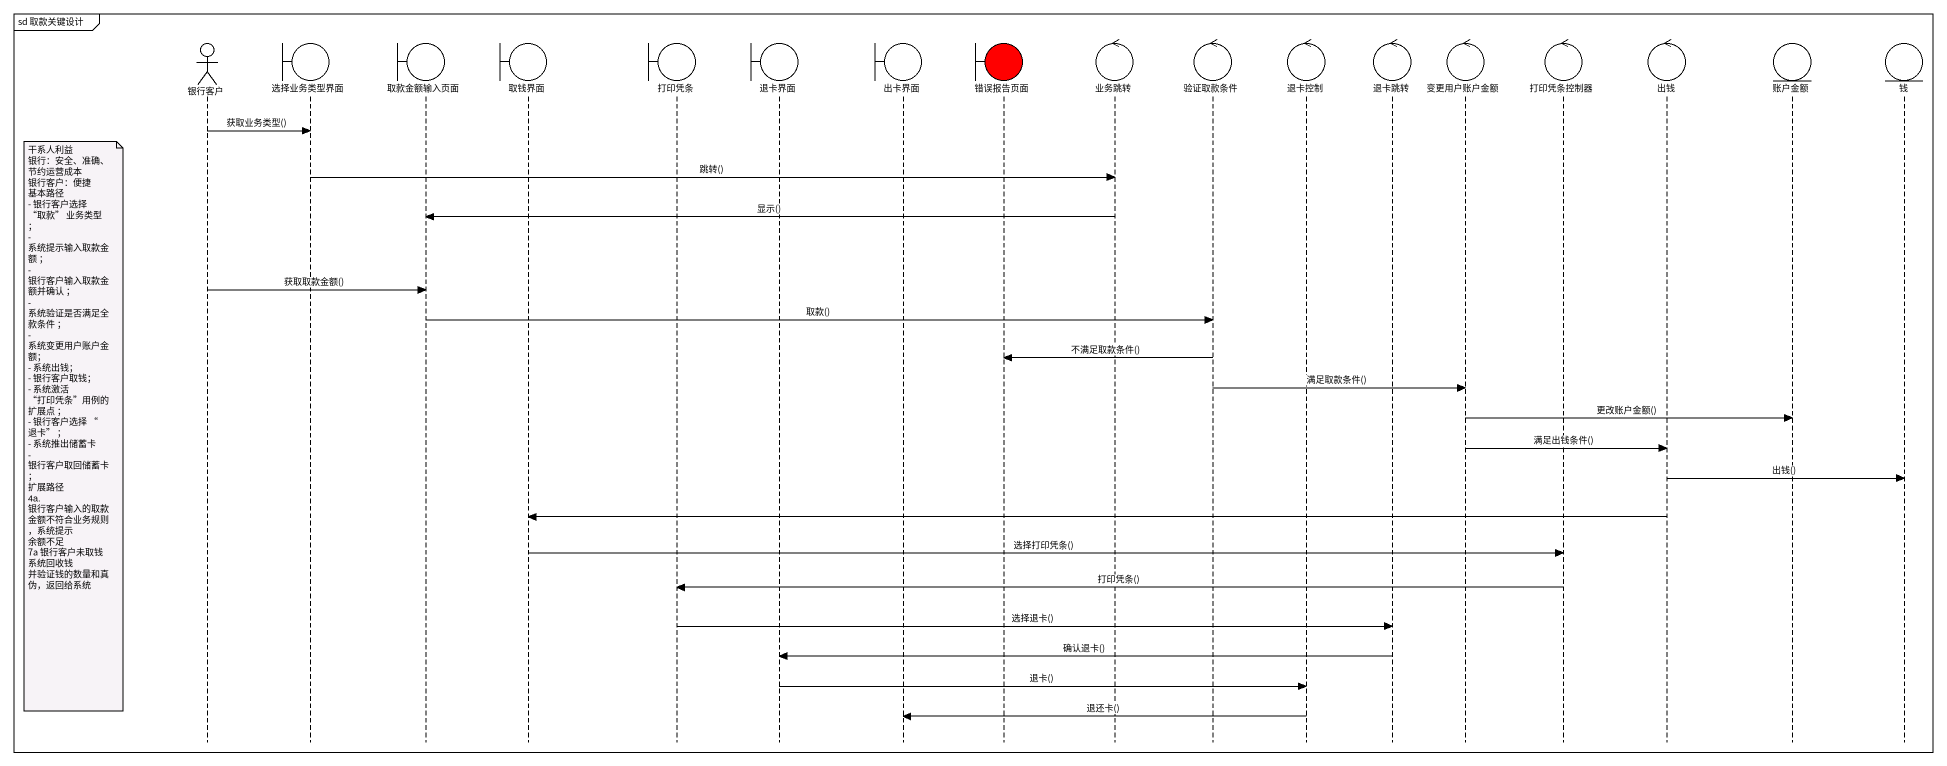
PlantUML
@startuml
mainframe sd 取款关键设计
hide footbox
actor 银行客户
boundary 选择业务类型界面
boundary 取款金额输入页面
boundary 取钱界面
boundary 打印凭条
boundary 退卡界面
boundary 出卡界面
boundary 错误报告页面 #FF0000
control 业务跳转
control 验证取款条件
control 退卡控制
control 退卡跳转
control 变更用户账户金额
control 打印凭条控制器
control 出钱
entity 账户金额
entity 钱

银行客户 -> 选择业务类型界面 : 获取业务类型()
选择业务类型界面 -> 业务跳转 : 跳转()
业务跳转 -> 取款金额输入页面 : 显示()
银行客户 -> 取款金额输入页面 : 获取取款金额()
取款金额输入页面 -> 验证取款条件 : 取款()
验证取款条件 -> 错误报告页面 : 不满足取款条件()
验证取款条件 -> 变更用户账户金额 : 满足取款条件()
变更用户账户金额 -> 账户金额 : 更改账户金额()
note left of 银行客户
  干系人利益
  银行：安全、准确、节约运营成本
  银行客户：便捷
  基本路径
  - 银行客户选择 “取款” 业务类型 ；
  - 系统提示输入取款金额 ；
  - 银行客户输入取款金额并确认 ；
  - 系统验证是否满足全款条件 ；
  - 系统变更用户账户金额；
  - 系统出钱；
  - 银行客户取钱；
  - 系统激活 “打印凭条”用例的扩展点 ；
  - 银行客户选择 “ 退卡” ；
  - 系统推出储蓄卡
  - 银行客户取回储蓄卡 ；
  扩展路径
  4a. 银行客户输入的取款金额不符合业务规则，系统提示 余额不足
  7a 银行客户未取钱 系统回收钱 并验证钱的数量和真伪，返回给系统
end note
变更用户账户金额 -> 出钱 : 满足出钱条件()
出钱 -> 钱 : 出钱()
出钱 -> 取钱界面
取钱界面 -> 打印凭条控制器 : 选择打印凭条()
打印凭条控制器 -> 打印凭条 : 打印凭条()
打印凭条 -> 退卡跳转 : 选择退卡()
退卡跳转 -> 退卡界面 : 确认退卡()
退卡界面 -> 退卡控制 : 退卡()
退卡控制 -> 出卡界面 : 退还卡()
@enduml
